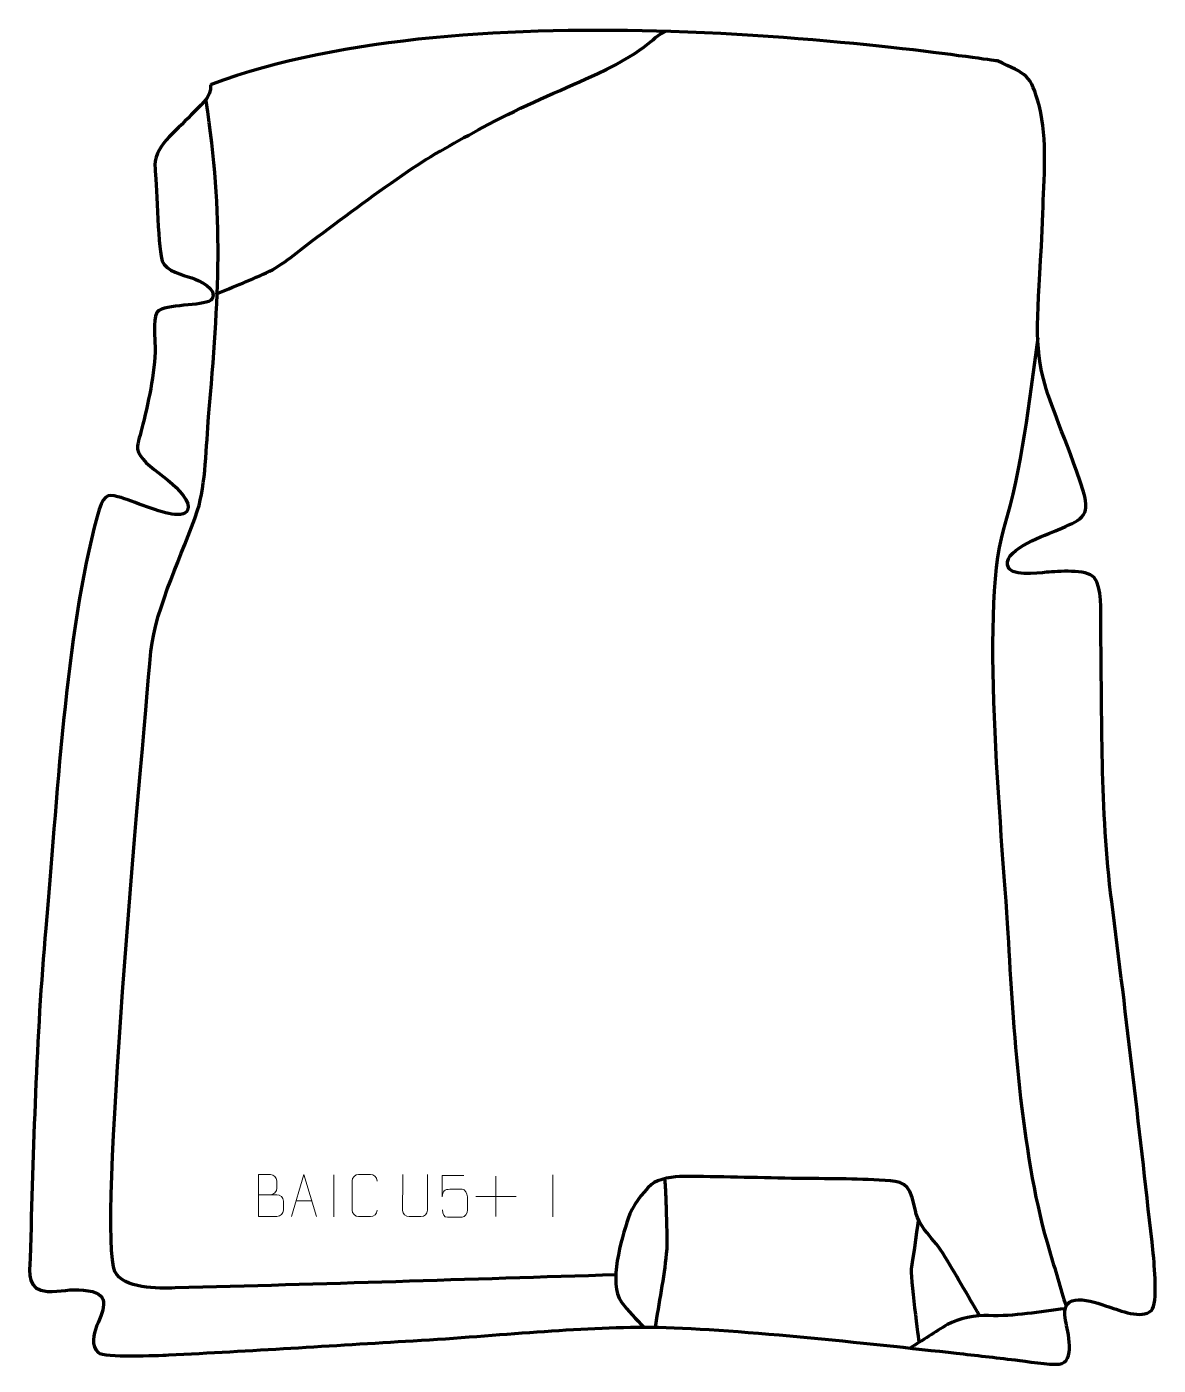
# Model space of a CAD drawing. Header units: millimetres. Extents: x 1292 to 1964, y -21 to 774.
import ezdxf

# ---------------------------------------------------------------- set-up
doc = ezdxf.new("R2010")
doc.units = ezdxf.units.MM
doc.header["$MEASUREMENT"] = 0
doc.layers.add('layer 2', color=7, linetype='Continuous')
doc.layers.add('layer 3', color=7, linetype='Continuous')

msp = doc.modelspace()

# ---------------------------------------------------------------- linework, layer by layer
at = {"layer": 'layer 2', "color": 142, "lineweight": 158}
for points, knots in [([(1404.4798, 614.8868), (1415.0197, 619.3743), (1426.3103, 623.7633), (1436.6146, 628.5924), (1436.6146, 628.5924), (1445.3467, 633.1057), (1456.7709, 642.893), (1465.1043, 649.0573), (1465.1043, 649.0573), (1482.6935, 662.0682), (1500.8548, 675.7763), (1518.8815, 688.0791), (1518.8815, 688.0791), (1532.3642, 697.2809), (1548.7138, 706.1826), (1563.1374, 714.0398), (1563.1374, 714.0398), (1582.4511, 724.5606), (1604.2841, 733.8808), (1624.4758, 742.8368), (1624.4758, 742.8368), (1661.9216, 759.4458), (1662.9306, 767.1922), (1671.6055, 771.0618)], [0, 0, 0, 0, 0.14285714, 0.14285714, 0.14285714, 0.14285714, 0.28571429, 0.28571429, 0.28571429, 0.28571429, 0.42857143, 0.42857143, 0.42857143, 0.42857143, 0.57142857, 0.57142857, 0.57142857, 0.57142857, 0.71428571, 0.71428571, 0.71428571, 0.71428571, 1, 1, 1, 1]), ([(1642.4328, 32.5553), (1555.1479, 29.9735), (1467.839, 26.9609), (1380.5463, 24.812), (1380.5463, 24.812), (1370.5738, 24.5666), (1349.7999, 24.1175), (1344.7338, 34.6289), (1344.7338, 34.6289), (1334.5696, 55.7183), (1360.0841, 333.7789), (1366.1304, 402.8326), (1366.1304, 402.8326), (1369.1409, 429.9356), (1385.1958, 460.4909), (1393.8479, 486.7145), (1393.8479, 486.7145), (1398.726, 501.4995), (1398.9908, 526.0213), (1400.3963, 542.2282), (1400.3963, 542.2282), (1406.6304, 614.1095), (1409.6012, 660.7524), (1398.9413, 729.7558)], [0, 0, 0, 0, 0.14285714, 0.14285714, 0.14285714, 0.14285714, 0.28571429, 0.28571429, 0.28571429, 0.28571429, 0.42857143, 0.42857143, 0.42857143, 0.42857143, 0.57142857, 0.57142857, 0.57142857, 0.57142857, 0.71428571, 0.71428571, 0.71428571, 0.71428571, 1, 1, 1, 1]), ([(1892.8183, 589.0546), (1887.4429, 549.8317), (1883.7104, 513.0508), (1872.2953, 474.8086), (1872.2953, 474.8086), (1857.9033, 426.1823), (1872.2989, 285.5115), (1875.3684, 230.055), (1875.3684, 230.055), (1878.5417, 174.2451), (1883.5064, 100.1207), (1899.8158, 46.7992), (1899.8158, 46.7992), (1903.0817, 35.7717), (1906.3487, 24.7445), (1909.6154, 13.7172)], [0, 0, 0, 0, 0.2, 0.2, 0.2, 0.2, 0.4, 0.4, 0.4, 0.4, 0.6, 0.6, 0.6, 0.6, 1, 1, 1, 1]), ([(1858.0992, 8.5988), (1850.8918, 20.8635), (1843.9258, 33.2549), (1836.4979, 45.3905), (1836.4979, 45.3905), (1832.8133, 51.2416), (1829.5307, 54.2119), (1825.6139, 59.3313), (1825.6139, 59.3313), (1819.8693, 67.101), (1820.7123, 70.0284), (1818.2204, 78.56), (1818.2204, 78.56), (1815.1112, 89.2048), (1808.2226, 88.1614), (1798.6583, 88.7813), (1798.6583, 88.7813), (1781.2997, 89.8734), (1763.9299, 89.5622), (1746.5509, 89.8996), (1746.5509, 89.8996), (1725.1451, 90.3339), (1703.6816, 90.8206), (1682.2767, 91.0719), (1682.2767, 91.0719), (1677.1395, 91.1322), (1667.2223, 89.7058), (1663.3568, 86.2305), (1663.3568, 86.2305), (1657.7927, 81.2284), (1651.8618, 73.2743), (1649.5, 66.1331), (1649.5, 66.1331), (1645.7721, 53.8319), (1637.4581, 27.5834), (1645.6363, 16.399), (1645.6363, 16.399), (1649.3936, 11.2606), (1654.4744, 6.2391), (1658.7982, 1.4918)], [0, 0, 0, 0, 0.09090909, 0.09090909, 0.09090909, 0.09090909, 0.18181818, 0.18181818, 0.18181818, 0.18181818, 0.27272727, 0.27272727, 0.27272727, 0.27272727, 0.36363636, 0.36363636, 0.36363636, 0.36363636, 0.45454545, 0.45454545, 0.45454545, 0.45454545, 0.54545455, 0.54545455, 0.54545455, 0.54545455, 0.63636364, 0.63636364, 0.63636364, 0.63636364, 0.72727273, 0.72727273, 0.72727273, 0.72727273, 0.81818182, 0.81818182, 0.81818182, 0.81818182, 1, 1, 1, 1]), ([(1665.7293, 1.452), (1667.9316, 15.5578), (1671.0505, 31.0093), (1672.4131, 45.0636), (1672.4131, 45.0636), (1673.1741, 52.9119), (1672.4286, 63.6934), (1672.2821, 71.8753), (1672.2821, 71.8753), (1672.2145, 75.652), (1672.0768, 79.383), (1671.8454, 83.1534), (1671.8454, 83.1534), (1671.7123, 85.0173), (1671.5792, 86.8811), (1671.446, 88.745)], [0, 0, 0, 0, 0.2, 0.2, 0.2, 0.2, 0.4, 0.4, 0.4, 0.4, 0.6, 0.6, 0.6, 0.6, 1, 1, 1, 1]), ([(1821.9081, 65.3996), (1821.9081, 65.3996), (1818.8872, 42.4814), (1817.822, 37.4224), (1817.822, 37.4224), (1816.7569, 32.3635), (1822.3272, -7.5431), (1822.3272, -7.5431)], [0, 0, 0, 0, 0.33333333, 0.33333333, 0.33333333, 0.33333333, 1, 1, 1, 1]), ([(1909.2126, 12.4949), (1894.0681, 10.7184), (1878.8952, 7.7889), (1863.5965, 8.3941), (1863.5965, 8.3941), (1856.439, 8.6773), (1845.482, 6.7173), (1839.2739, 3.0432), (1839.2739, 3.0432), (1831.902, -1.3197), (1824.3445, -6.318), (1817.0305, -10.8908)], [0, 0, 0, 0, 0.25, 0.25, 0.25, 0.25, 0.5, 0.5, 0.5, 0.5, 1, 1, 1, 1])]:
    msp.add_open_spline(points, degree=3, knots=knots, dxfattribs=at)
at = {"layer": 'layer 3', "color": 242, "lineweight": 158}
msp.add_open_spline([(1401.4986, 739.2986), (1401.8075, 739.4097), (1402.115, 739.5229), (1402.4213, 739.6382), (1402.4213, 739.6382), (1479.5857, 768.6889), (1584.3078, 773.825), (1674.9729, 770.9593), (1674.9729, 770.9593), (1782.1527, 767.5717), (1869.6884, 753.0016), (1868.8325, 753.5376), (1868.8325, 753.5376), (1886.2634, 745.4616), (1888.6863, 745.944), (1893.767, 726.4209), (1893.767, 726.4209), (1898.6108, 707.2163), (1896.5433, 682.927), (1895.8012, 663.0082), (1895.8012, 663.0082), (1893.6847, 606.1976), (1889.9308, 589.8271), (1896.1634, 564.7099), (1896.1634, 564.7099), (1899.9717, 549.3626), (1909.1572, 530.8081), (1919.9028, 497.6549), (1919.9028, 497.6549), (1924.8855, 482.2819), (1917.5648, 480.8168), (1904.7943, 475.0986), (1904.7943, 475.0986), (1897.7711, 472.0927), (1873.6, 463.92), (1874.7631, 454.2923), (1874.7631, 454.2923), (1875.6852, 446.6612), (1892.7442, 449.4252), (1898.0516, 449.839), (1898.0516, 449.839), (1904.7159, 450.3551), (1921.6762, 451.8527), (1926.4084, 446.7461), (1926.4084, 446.7461), (1931.1003, 440.9894), (1930.0627, 426.3416), (1930.2193, 418.7413), (1930.2193, 418.7413), (1931.1946, 363.1038), (1929.6474, 309.7353), (1936.746, 254.2172), (1936.746, 254.2172), (1945.6095, 184.7544), (1953.6452, 115.076), (1961.4008, 45.4789), (1961.4008, 45.4789), (1961.9879, 39.0999), (1964.3668, 15.6364), (1960.3033, 11.4091), (1960.3033, 11.4091), (1954.271, 6.0581), (1941.7668, 11.5057), (1934.9498, 13.611), (1934.9498, 13.611), (1925.0096, 16.9649), (1905.6597, 24.1976), (1909.37, 5.4117), (1909.37, 5.4117), (1910.6299, -0.7972), (1915.4932, -19.3622), (1905.4826, -20.4505), (1905.4826, -20.4505), (1899.5774, -21.0925), (1885.914, -18.6607), (1879.3198, -17.8859), (1879.3198, -17.8859), (1867.6368, -16.5739), (1855.9576, -15.2276), (1844.2755, -13.9066), (1844.2755, -13.9066), (1794.6247, -8.3371), (1707.6529, 1.1485), (1663.3946, 1.4771), (1663.3946, 1.4771), (1619.0019, 1.8114), (1573.8244, -3.5298), (1521.9602, -6.5442), (1521.9602, -6.5442), (1473.5622, -9.3571), (1425.0985, -12.6676), (1376.6838, -14.9776), (1376.6838, -14.9776), (1370.2381, -15.2441), (1338.3322, -16.7173), (1334.8909, -13.5392), (1334.8909, -13.5392), (1330.5174, -9.5002), (1331.9078, -2.7397), (1333.8883, 2.0649), (1333.8883, 2.0649), (1338.4261, 13.0727), (1342.9936, 21.8304), (1326.009, 23.5774), (1326.009, 23.5774), (1318.6945, 24.3297), (1312.2442, 22.5471), (1304.7382, 22.7392), (1304.7382, 22.7392), (1292.4049, 23.6702), (1294.0288, 32.9052), (1294.3392, 42.5051), (1294.3392, 42.5051), (1296.4602, 108.2578), (1297.7932, 172.7702), (1303.7113, 238.4038), (1303.7113, 238.4038), (1310.2716, 311.1929), (1315.1403, 413.2162), (1334.1851, 483.0076), (1334.1851, 483.0076), (1337.5841, 495.464), (1340.0149, 496.6993), (1346.5693, 494.7503), (1346.5693, 494.7503), (1356.0677, 491.9261), (1371.7011, 484.9824), (1380.3489, 484.1743), (1380.3489, 484.1743), (1385.2968, 483.7118), (1389.1936, 485.0373), (1387.9917, 490.507), (1387.9917, 490.507), (1383.4635, 504.3314), (1356.3768, 513.9682), (1358.2228, 525.0863), (1358.2228, 525.0863), (1358.8045, 528.5895), (1360.5008, 534.0294), (1361.3856, 537.7643), (1361.3856, 537.7643), (1364.9272, 552.7539), (1369.314, 571.1869), (1368.5046, 586.5196), (1368.5046, 586.5196), (1368.274, 590.5313), (1367.155, 603.0389), (1370.7881, 605.3801), (1370.7881, 605.3801), (1378.1417, 609.5354), (1399.4395, 607.6489), (1402.4271, 612.164), (1402.4271, 612.164), (1406.2173, 617.892), (1394.641, 623.3544), (1390.4676, 624.6772), (1390.4676, 624.6772), (1384.9738, 626.4184), (1375.1365, 628.6864), (1372.8771, 634.6732), (1372.8771, 634.6732), (1372.8771, 634.6732), (1372.6001, 635.5346), (1372.6001, 635.5346), (1372.6001, 635.5346), (1370.3645, 644.7327), (1369.2733, 684.1103), (1368.6195, 689.3726), (1368.6195, 689.3726), (1366.9912, 702.4782), (1380.8567, 711.2664), (1389.9483, 721.4505), (1389.9483, 721.4505), (1394.3135, 726.3401), (1402.7139, 731.8805), (1401.4986, 739.2986)], degree=3, knots=[0, 0, 0, 0, 0.02222222, 0.02222222, 0.02222222, 0.02222222, 0.04444444, 0.04444444, 0.04444444, 0.04444444, 0.06666667, 0.06666667, 0.06666667, 0.06666667, 0.08888889, 0.08888889, 0.08888889, 0.08888889, 0.11111111, 0.11111111, 0.11111111, 0.11111111, 0.13333333, 0.13333333, 0.13333333, 0.13333333, 0.15555556, 0.15555556, 0.15555556, 0.15555556, 0.17777778, 0.17777778, 0.17777778, 0.17777778, 0.2, 0.2, 0.2, 0.2, 0.22222222, 0.22222222, 0.22222222, 0.22222222, 0.24444444, 0.24444444, 0.24444444, 0.24444444, 0.26666667, 0.26666667, 0.26666667, 0.26666667, 0.28888889, 0.28888889, 0.28888889, 0.28888889, 0.31111111, 0.31111111, 0.31111111, 0.31111111, 0.33333333, 0.33333333, 0.33333333, 0.33333333, 0.35555556, 0.35555556, 0.35555556, 0.35555556, 0.37777778, 0.37777778, 0.37777778, 0.37777778, 0.4, 0.4, 0.4, 0.4, 0.42222222, 0.42222222, 0.42222222, 0.42222222, 0.44444444, 0.44444444, 0.44444444, 0.44444444, 0.46666667, 0.46666667, 0.46666667, 0.46666667, 0.48888889, 0.48888889, 0.48888889, 0.48888889, 0.51111111, 0.51111111, 0.51111111, 0.51111111, 0.53333333, 0.53333333, 0.53333333, 0.53333333, 0.55555556, 0.55555556, 0.55555556, 0.55555556, 0.57777778, 0.57777778, 0.57777778, 0.57777778, 0.6, 0.6, 0.6, 0.6, 0.62222222, 0.62222222, 0.62222222, 0.62222222, 0.64444444, 0.64444444, 0.64444444, 0.64444444, 0.66666667, 0.66666667, 0.66666667, 0.66666667, 0.68888889, 0.68888889, 0.68888889, 0.68888889, 0.71111111, 0.71111111, 0.71111111, 0.71111111, 0.73333333, 0.73333333, 0.73333333, 0.73333333, 0.75555556, 0.75555556, 0.75555556, 0.75555556, 0.77777778, 0.77777778, 0.77777778, 0.77777778, 0.8, 0.8, 0.8, 0.8, 0.82222222, 0.82222222, 0.82222222, 0.82222222, 0.84444444, 0.84444444, 0.84444444, 0.84444444, 0.86666667, 0.86666667, 0.86666667, 0.86666667, 0.88888889, 0.88888889, 0.88888889, 0.88888889, 0.91111111, 0.91111111, 0.91111111, 0.91111111, 0.93333333, 0.93333333, 0.93333333, 0.93333333, 0.95555556, 0.95555556, 0.95555556, 0.95555556, 1, 1, 1, 1], dxfattribs=at)
at = {"layer": 'layer 3', "color": 250, "lineweight": 9}
for points, knots in [([(1430.0322, 80.2035), (1433.6708, 80.2039), (1437.2579, 80.2039), (1440.8973, 80.2035), (1440.8973, 80.2035), (1442.8727, 80.1862), (1444.7963, 78.4501), (1444.7963, 76.4005), (1444.7963, 76.4005), (1444.7959, 75.2719), (1444.7959, 72.2225), (1444.7963, 71.0936), (1444.7963, 71.0936), (1444.8139, 69.2357), (1443.2718, 67.2218), (1440.9503, 67.2387), (1440.9503, 67.2387), (1437.3105, 67.2391), (1433.6711, 67.2391), (1430.0322, 67.2387), (1430.0322, 67.2387), (1430.0322, 75.557), (1430.0322, 83.8748), (1430.0322, 92.1923), (1430.0322, 92.1923), (1432.4059, 92.1923), (1434.78, 92.1923), (1437.1542, 92.1923), (1437.1542, 92.1923), (1438.835, 92.2099), (1440.9318, 90.2994), (1440.9495, 88.337), (1440.9495, 88.337), (1440.9491, 86.2709), (1440.9491, 86.1249), (1440.9495, 84.0584), (1440.9495, 84.0584), (1440.9668, 81.9923), (1439.1123, 80.1862), (1437.1023, 80.2035)], [0, 0, 0, 0, 0.09090909, 0.09090909, 0.09090909, 0.09090909, 0.18181818, 0.18181818, 0.18181818, 0.18181818, 0.27272727, 0.27272727, 0.27272727, 0.27272727, 0.36363636, 0.36363636, 0.36363636, 0.36363636, 0.45454545, 0.45454545, 0.45454545, 0.45454545, 0.54545455, 0.54545455, 0.54545455, 0.54545455, 0.63636364, 0.63636364, 0.63636364, 0.63636364, 0.72727273, 0.72727273, 0.72727273, 0.72727273, 0.81818182, 0.81818182, 0.81818182, 0.81818182, 1, 1, 1, 1]), ([(1449.6118, 67.2387), (1449.6118, 67.2387), (1456.9828, 92.1922), (1456.9828, 92.1922), (1456.9828, 92.1922), (1456.9828, 92.1922), (1464.5527, 67.2387), (1464.5527, 67.2387)], [0, 0, 0, 0, 0.33333333, 0.33333333, 0.33333333, 0.33333333, 1, 1, 1, 1]), ([(1500.4501, 71.0494), (1500.3103, 68.726), (1498.6331, 67.2464), (1496.4854, 67.2356), (1496.4854, 67.2356), (1494.1535, 67.236), (1491.8216, 67.236), (1489.4901, 67.2356), (1489.4901, 67.2356), (1487.5651, 67.1302), (1485.593, 69.0147), (1485.6042, 71.032), (1485.6042, 71.032), (1485.6046, 76.8021), (1485.6046, 82.5718), (1485.6042, 88.3411), (1485.6042, 88.3411), (1485.6084, 90.4792), (1487.3551, 92.1984), (1489.5075, 92.1849), (1489.5075, 92.1849), (1491.8332, 92.1849), (1494.1593, 92.1849), (1496.4854, 92.1849), (1496.4854, 92.1849), (1498.432, 92.2204), (1500.4234, 90.7289), (1500.4501, 88.2913)], [0, 0, 0, 0, 0.125, 0.125, 0.125, 0.125, 0.25, 0.25, 0.25, 0.25, 0.375, 0.375, 0.375, 0.375, 0.5, 0.5, 0.5, 0.5, 0.625, 0.625, 0.625, 0.625, 0.75, 0.75, 0.75, 0.75, 1, 1, 1, 1]), ([(1530.3543, 92.1894), (1530.3539, 86.6499), (1530.4497, 76.4481), (1530.4501, 70.9077), (1530.4501, 70.9077), (1530.3103, 68.6682), (1528.6331, 67.242), (1526.4854, 67.2315), (1526.4854, 67.2315), (1524.1535, 67.2319), (1521.8216, 67.2319), (1519.4901, 67.2315), (1519.4901, 67.2315), (1517.5651, 67.13), (1515.593, 68.9465), (1515.6042, 70.891), (1515.6042, 70.891), (1515.6045, 76.4529), (1515.6999, 86.6283), (1515.6995, 92.1894)], [0, 0, 0, 0, 0.16666667, 0.16666667, 0.16666667, 0.16666667, 0.33333333, 0.33333333, 0.33333333, 0.33333333, 0.5, 0.5, 0.5, 0.5, 0.66666667, 0.66666667, 0.66666667, 0.66666667, 1, 1, 1, 1]), ([(1552.0235, 91.6804), (1552.0235, 91.6804), (1539.1718, 91.6804), (1539.1718, 91.6804), (1539.1718, 91.6804), (1539.1721, 87.4498), (1539.1721, 83.2189), (1539.1718, 78.9877), (1539.1718, 78.9877), (1539.1715, 82.2978), (1540.8025, 83.3696), (1543.6145, 83.4301), (1543.6145, 83.4301), (1546.0541, 83.4304), (1548.4936, 83.4304), (1550.9328, 83.4301), (1550.9328, 83.4301), (1552.5826, 83.4369), (1554.0575, 81.0564), (1554.086, 78.9877), (1554.086, 78.9877), (1554.0857, 76.4004), (1554.0857, 73.8128), (1554.086, 71.2251), (1554.086, 71.2251), (1554.1322, 69.2657), (1552.6328, 66.8294), (1551.0069, 66.7709), (1551.0069, 66.7709), (1549.0504, 66.7712), (1544.1554, 66.7712), (1542.1984, 66.7709), (1542.1984, 66.7709), (1540.3529, 66.7621), (1539.2458, 68.7269), (1539.225, 71.278)], [0, 0, 0, 0, 0.1, 0.1, 0.1, 0.1, 0.2, 0.2, 0.2, 0.2, 0.3, 0.3, 0.3, 0.3, 0.4, 0.4, 0.4, 0.4, 0.5, 0.5, 0.5, 0.5, 0.6, 0.6, 0.6, 0.6, 0.7, 0.7, 0.7, 0.7, 0.8, 0.8, 0.8, 0.8, 1, 1, 1, 1])]:
    msp.add_open_spline(points, degree=3, knots=knots, dxfattribs=at)
for points in [[(1474.7774, 91.9885), (1474.7774, 91.9885), (1474.7774, 67.0144), (1474.7774, 67.0144)], [(1571.0411, 91.1858), (1571.0411, 91.1858), (1571.0411, 67.2079), (1571.0411, 67.2079)], [(1604.7774, 91.9885), (1604.7774, 91.9885), (1604.7774, 67.0144), (1604.7774, 67.0144)], [(1452.3344, 76.4881), (1452.3344, 76.4881), (1461.8301, 76.4881), (1461.8301, 76.4881)], [(1559.0522, 79.1968), (1559.0522, 79.1968), (1583.0301, 79.1968), (1583.0301, 79.1968)]]:
    msp.add_open_spline(points, degree=3, dxfattribs=at)

doc.saveas('drawing.dxf')
